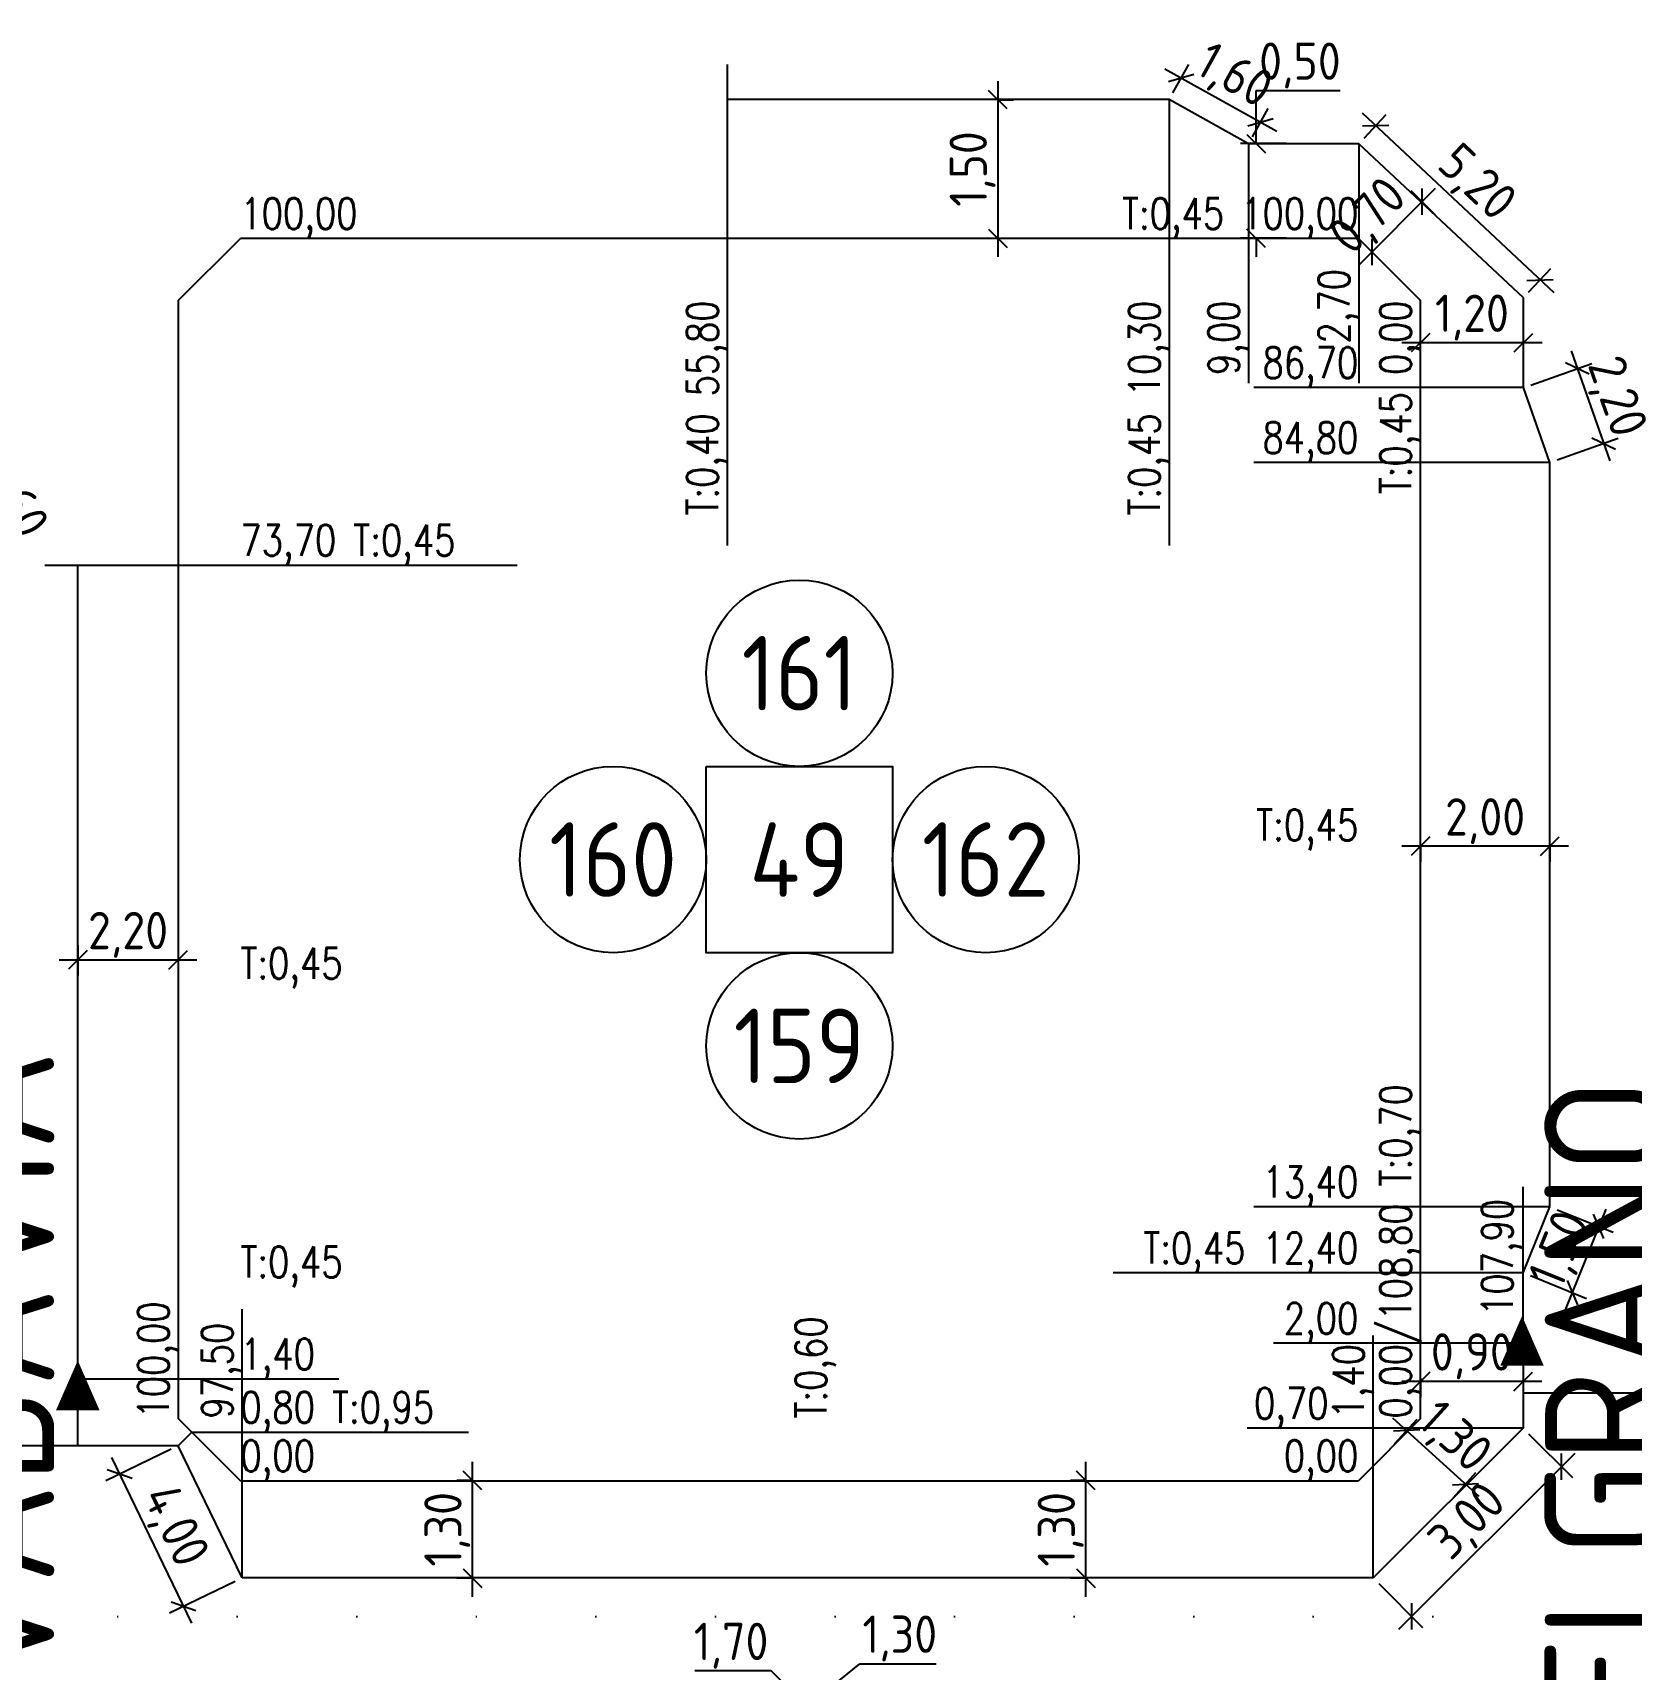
# Model space of a CAD drawing. Extents: x -48 to 13651, y -112 to 3468.
# Drawn here: x 1890.5 to 2019.2, y 1484 to 1615.7 of the extents above; entities that cross this region are included whole.
import ezdxf
from ezdxf.enums import TextEntityAlignment as Align

# ---------------------------------------------------------------- set-up
doc = ezdxf.new("R2010")
doc.units = 0
doc.header["$LTSCALE"] = 6
doc.header["$MEASUREMENT"] = 0
doc.linetypes.add('DOT2', pattern=[3.175, 0, -3.175])
doc.linetypes.add('HIDDEN', pattern=[0.375, 0.25, -0.125])
doc.layers.get('0').update_dxf_attribs({"linetype": 'CONTINUOUS'})
doc.layers.get('DEFPOINTS').update_dxf_attribs({"linetype": 'CONTINUOUS'})
for name, color, linetype in [('50', 41, 'CONTINUOUS'), ('63', 171, 'CONTINUOUS'), ('CAS', 7, 'CONTINUOUS'), ('CAÑERIA SIN CROQUIS', 210, 'HIDDEN'), ('COTA', 2, 'CONTINUOUS'), ('MANZANAS', 7, 'CONTINUOUS'), ('NUMERO-CROQUIS', 13, 'CONTINUOUS'), ('NUMERO-MANZANA', 4, 'CONTINUOUS'), ('PROGRESIVA', 60, 'CONTINUOUS'), ('RADIO', 4, 'DOT2'), ('REDUCCIONES', 13, 'CONTINUOUS')]:
    doc.layers.add(name, color=color, linetype=linetype)
doc.layers.add('ATENCION', color=7, linetype='CONTINUOUS', plot=False)
doc.styles.add('ABADIMTCONDE', font='isocp.shx')
doc.styles.add('GEOSLAB703LTBT', font='isocp.shx', dxfattribs={"width": 0.9, "height": 8})
doc.styles.add('ROMANS', font='romans.shx', dxfattribs={"width": 0.8, "height": 2.5})
doc.dimstyles.new('COTA02', dxfattribs={"dimtxt": 3, "dimasz": 1.5, "dimexe": 1.25, "dimexo": 0.625, "dimgap": 0.3, "dimtad": 1, "dimtoh": 1, "dimdsep": 46, "dimlunit": 6, "dimtxsty": 'ABADIMTCONDE', "dimblk1": 'OBLIQUE', "dimblk2": 'OBLIQUE', "dimsah": 1, "dimcen": 2.5, "dimdle": 1.5, "dimclrd": 60, "dimclre": 60, "dimclrt": 256, "dimadec": 0, "dimazin": 0, "dimtfac": 1, "dimtix": 1, "dimtofl": 0, "dimtmove": 0, "dimatfit": 0, "dimldrblk": 'OBLIQUE', "dimfxl": 1, "dimtolj": 1, "dimtzin": 0, "dimarcsym": 0})

# ---------------------------------------------------------------- blocks, each defined once
blk = doc.blocks.new('CUPLARED')
at = {"layer": 'REDUCCIONES'}
blk.add_lwpolyline([(4, 0, 0, 3.5, 0), (0, 0, 3.5, 3.5, 0)], format="xyseb", dxfattribs=at)
blk = doc.blocks.new('_OBLIQUE')
at = {"color": 0, "linetype": 'ByBlock'}
blk.add_line((-0.5, -0.5), (0.5, 0.5), dxfattribs=at)
blk = doc.blocks.new('*D670')
at = {"layer": 'COTA', "color": 60, "lineweight": -2, "transparency": 16777216}
for p, q in [((2010.94, 1502.93), (2014.47, 1499.39)), ((2014.65, 1501.33), (2000.46, 1487.16)), ((1998.87, 1490.87), (2002.4, 1487.34))]:
    blk.add_line(p, q, dxfattribs=at)
at = {"layer": 'DEFPOINTS', "color": 0, "transparency": 16777216}
for p in [(2010.5, 1503.37), (1998.43, 1491.31), (2001.52, 1488.22)]:
    blk.add_point(p, dxfattribs=at)
at = {"layer": 'COTA', "color": 60, "lineweight": -2, "transparency": 16777216, "xscale": 1.5, "yscale": 1.5, "zscale": 1.5}
for p, rotation in [((2013.59, 1500.27), 44.95701625566925), ((2001.52, 1488.22), 224.9570162556693)]:
    blk.add_blockref('_OBLIQUE', p, dxfattribs=dict(at, rotation=rotation))
at = {"layer": 'COTA', "transparency": 16777216, "insert": (2006.17, 1495.73), "char_height": 3, "attachment_point": 5, "rotation": 44.957, "style": 'ABADIMTCONDE'}
blk.add_mtext('\\A1;3,00', dxfattribs=at)
blk = doc.blocks.new('*D671')
at = {"layer": 'COTA', "color": 60, "lineweight": -2, "transparency": 16777216}
for p, q in [((2006.97, 1497.86), (2000.02, 1504.19)), ((2000.15, 1502.11), (2001.97, 1504.1)), ((2004.89, 1497.8), (2006.7, 1499.8))]:
    blk.add_line(p, q, dxfattribs=at)
at = {"layer": 'DEFPOINTS', "color": 0, "transparency": 16777216}
for p in [(2001.13, 1503.18), (1999.73, 1501.65), (2004.47, 1497.34)]:
    blk.add_point(p, dxfattribs=at)
at = {"layer": 'COTA', "color": 60, "lineweight": -2, "transparency": 16777216, "xscale": 1.5, "yscale": 1.5, "zscale": 1.5}
for p, rotation in [((2001.13, 1503.18), 137.7206245499852), ((2005.86, 1498.87), 317.7206245499852)]:
    blk.add_blockref('_OBLIQUE', p, dxfattribs=dict(at, rotation=rotation))
at = {"layer": 'COTA', "transparency": 16777216, "insert": (2004.85, 1502.52), "char_height": 3, "attachment_point": 5, "rotation": 317.7206, "style": 'ABADIMTCONDE'}
blk.add_mtext('\\A1;1,30', dxfattribs=at)
blk = doc.blocks.new('*D672')
at = {"layer": 'COTA', "color": 60, "lineweight": -2, "transparency": 16777216}
for p, q in [((1901.67, 1501.68), (1896.39, 1499.13)), ((1896.86, 1501.02), (1903.3, 1487.69)), ((1906.81, 1491.04), (1901.52, 1488.49))]:
    blk.add_line(p, q, dxfattribs=at)
at = {"layer": 'DEFPOINTS', "color": 0, "transparency": 16777216}
for p in [(1902.23, 1501.95), (1907.37, 1491.31), (1902.65, 1489.04)]:
    blk.add_point(p, dxfattribs=at)
at = {"layer": 'COTA', "color": 60, "lineweight": -2, "transparency": 16777216, "xscale": 1.5, "yscale": 1.5, "zscale": 1.5}
for p, rotation in [((1897.52, 1499.67), 115.7724020255844), ((1902.65, 1489.04), 295.7724020255844)]:
    blk.add_blockref('_OBLIQUE', p, dxfattribs=dict(at, rotation=rotation))
at = {"layer": 'COTA', "transparency": 16777216, "insert": (1901.81, 1495.43), "char_height": 3, "attachment_point": 5, "rotation": 295.7724, "style": 'ABADIMTCONDE'}
blk.add_mtext('\\A1;4,00', dxfattribs=at)
blk = doc.blocks.new('*D673')
at = {"layer": 'COTA', "color": 60, "lineweight": -2, "transparency": 16777216}
for p, q in [((1925.91, 1489.81), (1925.91, 1500.65)), ((1925.81, 1499.15), (1924.66, 1499.15)), ((1925.81, 1491.31), (1924.66, 1491.31))]:
    blk.add_line(p, q, dxfattribs=at)
at = {"layer": 'DEFPOINTS', "color": 0, "transparency": 16777216}
for p in [(1925.91, 1499.15), (1926.44, 1499.15), (1926.44, 1491.31)]:
    blk.add_point(p, dxfattribs=at)
at = {"layer": 'COTA', "color": 60, "lineweight": -2, "transparency": 16777216, "xscale": 1.5, "yscale": 1.5, "zscale": 1.5}
for p, rotation in [((1925.91, 1499.15), 90), ((1925.91, 1491.31), 270)]:
    blk.add_blockref('_OBLIQUE', p, dxfattribs=dict(at, rotation=rotation))
at = {"layer": 'COTA', "transparency": 16777216, "insert": (1923.89, 1495.23), "char_height": 3, "attachment_point": 5, "rotation": 90, "style": 'ABADIMTCONDE'}
blk.add_mtext('\\A1;1,30', dxfattribs=at)
blk = doc.blocks.new('*D674')
at = {"layer": 'COTA', "color": 60, "lineweight": -2, "transparency": 16777216}
for p, q in [((1975.3, 1489.81), (1975.3, 1500.65)), ((1975.3, 1499.15), (1974.05, 1499.15)), ((1975.3, 1491.31), (1974.05, 1491.31))]:
    blk.add_line(p, q, dxfattribs=at)
at = {"layer": 'DEFPOINTS', "color": 0, "transparency": 16777216}
for p in [(1975.3, 1499.15), (1975.92, 1499.15), (1975.92, 1491.31)]:
    blk.add_point(p, dxfattribs=at)
at = {"layer": 'COTA', "color": 60, "lineweight": -2, "transparency": 16777216, "xscale": 1.5, "yscale": 1.5, "zscale": 1.5}
for p, rotation in [((1975.3, 1499.15), 90), ((1975.3, 1491.31), 270)]:
    blk.add_blockref('_OBLIQUE', p, dxfattribs=dict(at, rotation=rotation))
at = {"layer": 'COTA', "transparency": 16777216, "insert": (1973.27, 1495.23), "char_height": 3, "attachment_point": 5, "rotation": 90, "style": 'ABADIMTCONDE'}
blk.add_mtext('\\A1;1,30', dxfattribs=at)
blk = doc.blocks.new('*D675')
at = {"layer": 'COTA', "color": 60, "lineweight": -2, "transparency": 16777216}
for p, q in [((1894.14, 1542.26), (1894.14, 1539.81)), ((1902.23, 1542.26), (1902.23, 1539.81)), ((1892.64, 1541.06), (1903.73, 1541.06))]:
    blk.add_line(p, q, dxfattribs=at)
at = {"layer": 'DEFPOINTS', "color": 0, "transparency": 16777216}
for p in [(1894.14, 1542.88), (1902.23, 1542.88), (1902.23, 1541.06)]:
    blk.add_point(p, dxfattribs=at)
at = {"layer": 'COTA', "color": 60, "lineweight": -2, "transparency": 16777216, "xscale": 1.5, "yscale": 1.5, "zscale": 1.5, "rotation": 180}
blk.add_blockref('_OBLIQUE', (1894.14, 1541.06), dxfattribs=at)
at = {"layer": 'COTA', "color": 60, "lineweight": -2, "transparency": 16777216, "xscale": 1.5, "yscale": 1.5, "zscale": 1.5}
blk.add_blockref('_OBLIQUE', (1902.23, 1541.06), dxfattribs=at)
at = {"layer": 'COTA', "transparency": 16777216, "insert": (1898.19, 1543.08), "char_height": 3, "attachment_point": 5, "style": 'ABADIMTCONDE'}
blk.add_mtext('\\A1;2,20', dxfattribs=at)
blk = doc.blocks.new('*D676')
at = {"layer": 'COTA', "color": 60, "lineweight": -2, "transparency": 16777216}
for p, q in [((1968.21, 1611.81), (1968.21, 1597.65)), ((1968.21, 1610.31), (1969.46, 1610.31)), ((1968.21, 1599.15), (1969.46, 1599.15))]:
    blk.add_line(p, q, dxfattribs=at)
at = {"layer": 'DEFPOINTS', "color": 0, "transparency": 16777216}
for p in [(1967.58, 1610.31), (1967.58, 1599.15), (1968.21, 1599.15)]:
    blk.add_point(p, dxfattribs=at)
at = {"layer": 'COTA', "color": 60, "lineweight": -2, "transparency": 16777216, "xscale": 1.5, "yscale": 1.5, "zscale": 1.5}
for p, rotation in [((1968.21, 1610.31), 90), ((1968.21, 1599.15), 270)]:
    blk.add_blockref('_OBLIQUE', p, dxfattribs=dict(at, rotation=rotation))
at = {"layer": 'COTA', "transparency": 16777216, "insert": (1966.18, 1604.73), "char_height": 3, "attachment_point": 5, "rotation": 90, "style": 'ABADIMTCONDE'}
blk.add_mtext('\\A1;1,50', dxfattribs=at)
blk = doc.blocks.new('*D677')
at = {"layer": 'COTA', "color": 60, "lineweight": -2, "transparency": 16777216}
for p, q in [((1981.66, 1612.78), (1990.67, 1607.78)), ((1982.31, 1610.86), (1983.58, 1613.14)), ((1988.7, 1607.32), (1989.97, 1609.6))]:
    blk.add_line(p, q, dxfattribs=at)
at = {"layer": 'DEFPOINTS', "color": 0, "transparency": 16777216}
for p in [(1982.01, 1610.31), (1989.36, 1608.51), (1988.4, 1606.77)]:
    blk.add_point(p, dxfattribs=at)
at = {"layer": 'COTA', "color": 60, "lineweight": -2, "transparency": 16777216, "xscale": 1.5, "yscale": 1.5, "zscale": 1.5}
for p, rotation in [((1982.97, 1612.05), 150.9819219781724), ((1989.36, 1608.51), 330.9819219781724)]:
    blk.add_blockref('_OBLIQUE', p, dxfattribs=dict(at, rotation=rotation))
at = {"layer": 'COTA', "transparency": 16777216, "insert": (1987.15, 1612.05), "char_height": 3, "attachment_point": 5, "rotation": 330.9819, "style": 'ABADIMTCONDE'}
blk.add_mtext('\\A1;1,60', dxfattribs=at)
blk = doc.blocks.new('*D678')
at = {"layer": 'COTA', "color": 60, "lineweight": -2, "transparency": 16777216}
for p, q in [((1997.53, 1609.24), (2012.96, 1594.78)), ((1997.7, 1607.22), (1999.48, 1609.12)), ((2010.94, 1594.82), (2012.72, 1596.72))]:
    blk.add_line(p, q, dxfattribs=at)
at = {"layer": 'DEFPOINTS', "color": 0, "transparency": 16777216}
for p in [(1997.28, 1606.77), (2011.87, 1595.8), (2010.52, 1594.36)]:
    blk.add_point(p, dxfattribs=at)
at = {"layer": 'COTA', "color": 60, "lineweight": -2, "transparency": 16777216, "xscale": 1.5, "yscale": 1.5, "zscale": 1.5}
for p, rotation in [((1998.63, 1608.21), 136.8626389046576), ((2011.87, 1595.8), 316.8626389046576)]:
    blk.add_blockref('_OBLIQUE', p, dxfattribs=dict(at, rotation=rotation))
at = {"layer": 'COTA', "transparency": 16777216, "insert": (2006.63, 1603.48), "char_height": 3, "attachment_point": 5, "rotation": 316.8626, "style": 'ABADIMTCONDE'}
blk.add_mtext('\\A1;5,20', dxfattribs=at)
blk = doc.blocks.new('*D679')
at = {"layer": 'COTA', "color": 60, "lineweight": -2, "transparency": 16777216}
for p, q in [((2003.42, 1603.16), (1997.26, 1597)), ((2003.45, 1601.01), (2001.48, 1602.98)), ((1999.41, 1596.97), (1997.44, 1598.94))]:
    blk.add_line(p, q, dxfattribs=at)
at = {"layer": 'DEFPOINTS', "color": 0, "transparency": 16777216}
for p in [(2003.9, 1600.56), (1998.32, 1598.06), (1999.86, 1596.52)]:
    blk.add_point(p, dxfattribs=at)
at = {"layer": 'COTA', "color": 60, "lineweight": -2, "transparency": 16777216, "xscale": 1.5, "yscale": 1.5, "zscale": 1.5}
for p, rotation in [((2002.36, 1602.1), 44.9999999999984), ((1998.32, 1598.06), 224.9999999999984)]:
    blk.add_blockref('_OBLIQUE', p, dxfattribs=dict(at, rotation=rotation))
at = {"layer": 'COTA', "transparency": 16777216, "insert": (1998.18, 1600.78), "char_height": 3, "attachment_point": 5, "rotation": 45, "style": 'ABADIMTCONDE'}
blk.add_mtext('\\A1;0,70', dxfattribs=at)
blk = doc.blocks.new('*D680')
at = {"layer": 'COTA', "color": 60, "lineweight": -2, "transparency": 16777216}
for p, q in [((1989.01, 1606.77), (1989.01, 1611.04)), ((1989.01, 1611.04), (1995.76, 1611.04)), ((1991.44, 1606.77), (1987.76, 1606.77)), ((1991.44, 1599.15), (1987.76, 1599.15)), ((1989.01, 1599.15), (1989.01, 1597.65))]:
    blk.add_line(p, q, dxfattribs=at)
at = {"layer": 'DEFPOINTS', "color": 0, "transparency": 16777216}
for p in [(1989.01, 1606.77), (1992.07, 1606.77), (1992.07, 1599.15)]:
    blk.add_point(p, dxfattribs=at)
at = {"layer": 'COTA', "color": 60, "lineweight": -2, "transparency": 16777216, "xscale": 1.5, "yscale": 1.5, "zscale": 1.5}
for p, rotation in [((1989.01, 1606.77), 270), ((1989.01, 1599.15), 90)]:
    blk.add_blockref('_OBLIQUE', p, dxfattribs=dict(at, rotation=rotation))
at = {"layer": 'COTA', "transparency": 16777216, "insert": (1992.53, 1613.06), "char_height": 3, "attachment_point": 5, "style": 'ABADIMTCONDE'}
blk.add_mtext('\\A1;0,50', dxfattribs=at)
blk = doc.blocks.new('*D681')
at = {"layer": 'COTA', "color": 60, "lineweight": -2, "transparency": 16777216}
for p, q in [((2002.23, 1591.37), (2002.23, 1592)), ((2010.52, 1591.37), (2010.52, 1592)), ((2012.02, 1590.75), (2000.73, 1590.75))]:
    blk.add_line(p, q, dxfattribs=at)
at = {"layer": 'DEFPOINTS', "color": 0, "transparency": 16777216}
for p in [(2002.23, 1590.75), (2002.23, 1590.75), (2010.52, 1590.75)]:
    blk.add_point(p, dxfattribs=at)
at = {"layer": 'COTA', "color": 60, "lineweight": -2, "transparency": 16777216, "xscale": 1.5, "yscale": 1.5, "zscale": 1.5, "rotation": 180}
blk.add_blockref('_OBLIQUE', (2002.23, 1590.75), dxfattribs=at)
at = {"layer": 'COTA', "color": 60, "lineweight": -2, "transparency": 16777216, "xscale": 1.5, "yscale": 1.5, "zscale": 1.5}
blk.add_blockref('_OBLIQUE', (2010.52, 1590.75), dxfattribs=at)
at = {"layer": 'COTA', "transparency": 16777216, "insert": (2006.38, 1592.77), "char_height": 3, "attachment_point": 5, "style": 'ABADIMTCONDE'}
blk.add_mtext('\\A1;1,20', dxfattribs=at)
blk = doc.blocks.new('*D682')
at = {"layer": 'COTA', "color": 60, "lineweight": -2, "transparency": 16777216}
for p, q in [((2014.15, 1550.21), (2000.73, 1550.21)), ((2002.23, 1550.27), (2002.23, 1548.96)), ((2012.65, 1550.27), (2012.65, 1548.96))]:
    blk.add_line(p, q, dxfattribs=at)
at = {"layer": 'DEFPOINTS', "color": 0, "transparency": 16777216}
for p in [(2002.23, 1550.9), (2012.65, 1550.9), (2002.23, 1550.21)]:
    blk.add_point(p, dxfattribs=at)
at = {"layer": 'COTA', "color": 60, "lineweight": -2, "transparency": 16777216, "xscale": 1.5, "yscale": 1.5, "zscale": 1.5, "rotation": 180}
blk.add_blockref('_OBLIQUE', (2002.23, 1550.21), dxfattribs=at)
at = {"layer": 'COTA', "color": 60, "lineweight": -2, "transparency": 16777216, "xscale": 1.5, "yscale": 1.5, "zscale": 1.5}
blk.add_blockref('_OBLIQUE', (2012.65, 1550.21), dxfattribs=at)
at = {"layer": 'COTA', "transparency": 16777216, "insert": (2007.44, 1552.23), "char_height": 3, "attachment_point": 5, "style": 'ABADIMTCONDE'}
blk.add_mtext('\\A1;2,00', dxfattribs=at)
blk = doc.blocks.new('*D683')
at = {"layer": 'COTA', "color": 60, "lineweight": -2, "transparency": 16777216}
for p, q in [((2014.36, 1590.08), (2017.49, 1581.23)), ((2011.11, 1587.34), (2016.03, 1589.08)), ((2013.24, 1581.31), (2018.16, 1583.06))]:
    blk.add_line(p, q, dxfattribs=at)
at = {"layer": 'DEFPOINTS', "color": 0, "transparency": 16777216}
for p in [(2010.52, 1587.13), (2016.99, 1582.64), (2012.65, 1581.11)]:
    blk.add_point(p, dxfattribs=at)
at = {"layer": 'COTA', "color": 60, "lineweight": -2, "transparency": 16777216, "xscale": 1.5, "yscale": 1.5, "zscale": 1.5}
for p, rotation in [((2014.86, 1588.67), 109.4669154598227), ((2016.99, 1582.64), 289.4669154598228)]:
    blk.add_blockref('_OBLIQUE', p, dxfattribs=dict(at, rotation=rotation))
at = {"layer": 'COTA', "transparency": 16777216, "insert": (2017.83, 1586.33), "char_height": 3, "attachment_point": 5, "rotation": 289.4669, "style": 'ABADIMTCONDE'}
blk.add_mtext('\\A1;2,20', dxfattribs=at)
blk = doc.blocks.new('*D684')
at = {"layer": 'COTA', "color": 60, "lineweight": -2, "transparency": 16777216}
for p, q in [((2013.23, 1520.96), (2017.75, 1519.14)), ((2017.15, 1521), (2013.89, 1512.9)), ((2011.08, 1515.65), (2015.61, 1513.82))]:
    blk.add_line(p, q, dxfattribs=at)
at = {"layer": 'DEFPOINTS', "color": 0, "transparency": 16777216}
for p in [(2012.65, 1521.2), (2010.5, 1515.88), (2014.45, 1514.29)]:
    blk.add_point(p, dxfattribs=at)
at = {"layer": 'COTA', "color": 60, "lineweight": -2, "transparency": 16777216, "xscale": 1.5, "yscale": 1.5, "zscale": 1.5}
for p, rotation in [((2016.59, 1519.61), 68.03582896375099), ((2014.45, 1514.29), 248.035828963751)]:
    blk.add_blockref('_OBLIQUE', p, dxfattribs=dict(at, rotation=rotation))
at = {"layer": 'COTA', "transparency": 16777216, "insert": (2013.64, 1517.7), "char_height": 3, "attachment_point": 5, "rotation": 68.0358, "style": 'ABADIMTCONDE'}
blk.add_mtext('\\A1;1,50', dxfattribs=at)
blk = doc.blocks.new('*D685')
at = {"layer": 'COTA', "color": 60, "lineweight": -2, "transparency": 16777216}
for p, q in [((2012, 1507.13), (2000.73, 1507.13)), ((2002.23, 1507.39), (2002.23, 1505.88)), ((2010.5, 1507.39), (2010.5, 1505.88))]:
    blk.add_line(p, q, dxfattribs=at)
at = {"layer": 'DEFPOINTS', "color": 0, "transparency": 16777216}
for p in [(2002.23, 1508.01), (2002.23, 1507.13), (2010.5, 1508.01)]:
    blk.add_point(p, dxfattribs=at)
at = {"layer": 'COTA', "color": 60, "lineweight": -2, "transparency": 16777216, "xscale": 1.5, "yscale": 1.5, "zscale": 1.5, "rotation": 180}
blk.add_blockref('_OBLIQUE', (2002.23, 1507.13), dxfattribs=at)
at = {"layer": 'COTA', "color": 60, "lineweight": -2, "transparency": 16777216, "xscale": 1.5, "yscale": 1.5, "zscale": 1.5}
blk.add_blockref('_OBLIQUE', (2010.5, 1507.13), dxfattribs=at)
at = {"layer": 'COTA', "transparency": 16777216, "insert": (2006.37, 1509.16), "char_height": 3, "attachment_point": 5, "style": 'ABADIMTCONDE'}
blk.add_mtext('\\A1;0,90', dxfattribs=at)
blk = doc.blocks.new('*D705')
at = {"layer": 'COTA', "color": 60, "lineweight": -2, "transparency": 16777216}
for p, q in [((1882.62, 1577.5), (1887, 1579.87)), ((1885.19, 1580.59), (1889.1, 1573.34)), ((1885.11, 1572.9), (1889.49, 1575.26))]:
    blk.add_line(p, q, dxfattribs=at)
at = {"layer": 'DEFPOINTS', "color": 0, "transparency": 16777216}
for p in [(1882.07, 1577.21), (1888.39, 1574.66), (1884.56, 1572.6)]:
    blk.add_point(p, dxfattribs=at)
at = {"layer": 'COTA', "color": 60, "lineweight": -2, "transparency": 16777216, "xscale": 1.5, "yscale": 1.5, "zscale": 1.5}
for p, rotation in [((1885.9, 1579.27), 118.3367460357657), ((1888.39, 1574.66), 298.3367460357657)]:
    blk.add_blockref('_OBLIQUE', p, dxfattribs=dict(at, rotation=rotation))
at = {"layer": 'COTA', "transparency": 16777216, "insert": (1888.93, 1577.93), "char_height": 3, "attachment_point": 5, "rotation": 298.3367, "style": 'ABADIMTCONDE'}
blk.add_mtext('\\A1;1,60', dxfattribs=at)
blk = doc.blocks.new('*D807')
at = {"layer": 'COTA', "color": 60, "lineweight": -2, "transparency": 16777216}
for p, q in [((1949.97, 1483.84), (1943.82, 1483.84)), ((1952.8, 1481.01), (1949.97, 1483.84)), ((1949.15, 1477.35), (1953.68, 1481.9)), ((1951.23, 1475.27), (1955.77, 1479.82)), ((1954.88, 1478.93), (1955.95, 1477.87))]:
    blk.add_line(p, q, dxfattribs=at)
at = {"layer": 'DEFPOINTS', "color": 0, "transparency": 16777216}
for p in [(1954.88, 1478.93), (1948.7, 1476.91), (1950.79, 1474.83)]:
    blk.add_point(p, dxfattribs=at)
at = {"layer": 'COTA', "color": 60, "lineweight": -2, "transparency": 16777216, "xscale": 1.5, "yscale": 1.5, "zscale": 1.5}
for p, rotation in [((1952.8, 1481.01), 315.042916547501), ((1954.88, 1478.93), 135.042916547501)]:
    blk.add_blockref('_OBLIQUE', p, dxfattribs=dict(at, rotation=rotation))
at = {"layer": 'COTA', "transparency": 16777216, "insert": (1946.74, 1485.86), "char_height": 3, "attachment_point": 5, "style": 'ABADIMTCONDE'}
blk.add_mtext('\\A1;1,70', dxfattribs=at)
blk = doc.blocks.new('*D808')
at = {"layer": 'COTA', "color": 60, "lineweight": -2, "transparency": 16777216}
for p, q in [((1953.99, 1481.89), (1957.09, 1484.41)), ((1957.09, 1484.41), (1963.25, 1484.41)), ((1957.69, 1477.36), (1953.2, 1482.85)), ((1955.19, 1475.31), (1950.7, 1480.81)), ((1951.49, 1479.84), (1950.33, 1478.89))]:
    blk.add_line(p, q, dxfattribs=at)
at = {"layer": 'DEFPOINTS', "color": 0, "transparency": 16777216}
for p in [(1951.49, 1479.84), (1958.09, 1476.87), (1955.58, 1474.83)]:
    blk.add_point(p, dxfattribs=at)
at = {"layer": 'COTA', "color": 60, "lineweight": -2, "transparency": 16777216, "xscale": 1.5, "yscale": 1.5, "zscale": 1.5}
for p, rotation in [((1953.99, 1481.89), 219.2274991382616), ((1951.49, 1479.84), 39.22749913826157)]:
    blk.add_blockref('_OBLIQUE', p, dxfattribs=dict(at, rotation=rotation))
at = {"layer": 'COTA', "transparency": 16777216, "insert": (1960.32, 1486.44), "char_height": 3, "attachment_point": 5, "style": 'ABADIMTCONDE'}
blk.add_mtext('\\A1;1,30', dxfattribs=at)

msp = doc.modelspace()

# ---------------------------------------------------------------- linework, layer by layer
at = {"layer": '50', "ltscale": 0.1}
for p, q in [((1982.009, 1610.313), (1946.434, 1610.313)), ((1988.4, 1606.768), (1982.009, 1610.313)), ((1997.275, 1606.768), (1988.4, 1606.768)), ((2010.517, 1594.361), (1997.275, 1606.768)), ((2010.517, 1587.133), (2010.517, 1594.361)), ((2012.647, 1581.106), (2010.517, 1587.133)), ((2012.647, 1521.196), (2012.647, 1581.106)), ((1894.141, 1507.336), (1894.141, 1572.845)), ((2010.503, 1515.879), (2012.647, 1521.196)), ((2010.503, 1510.207), (2010.503, 1515.879))]:
    msp.add_line(p, q, dxfattribs=at)
at = {"layer": '63', "ltscale": 0.1}
for p, q in [((2010.503, 1510.207), (2010.503, 1503.368)), ((1894.141, 1502.019), (1894.141, 1507.336)), ((2025.459, 1506.204), (2010.503, 1506.204)), ((2010.503, 1503.368), (1998.432, 1491.315)), ((1902.234, 1501.95), (1876.021, 1501.95)), ((1907.369, 1491.315), (1902.234, 1501.95)), ((1998.432, 1491.315), (1907.369, 1491.315))]:
    msp.add_line(p, q, dxfattribs=at)
at = {"layer": 'CAS', "ltscale": 0.1}
for p, q in [((1946.434, 1613.149), (1946.434, 1607.477)), ((1891.479, 1572.845), (1896.804, 1572.845))]:
    msp.add_line(p, q, dxfattribs=at)
at = {"layer": 'MANZANAS'}
for p, q in [((1902.234, 1594.145), (1907.234, 1599.145)), ((1997.234, 1599.145), (1907.234, 1599.145)), ((1997.234, 1599.145), (2002.234, 1594.145)), ((1902.234, 1594.145), (1902.234, 1504.145)), ((2002.234, 1504.145), (2002.234, 1594.145)), ((1907.234, 1499.145), (1902.234, 1504.145)), ((2002.234, 1504.145), (1997.234, 1499.145)), ((1907.234, 1499.145), (1997.234, 1499.145))]:
    msp.add_line(p, q, dxfattribs=at)
at = {"layer": 'NUMERO-CROQUIS'}
for centre in [(1952.234, 1564.145), (1937.234, 1549.145), (1967.234, 1549.145), (1952.234, 1534.145)]:
    msp.add_circle(centre, 7.5, dxfattribs=at)
at = {"layer": 'NUMERO-MANZANA'}
msp.add_lwpolyline([(1944.734, 1556.645), (1959.734, 1556.645), (1959.734, 1541.645), (1944.734, 1541.645)], close=True, dxfattribs=at)
at = {"layer": 'PROGRESIVA'}
for p, q in [((1946.434, 1610.313), (1946.434, 1574.415)), ((1982.009, 1610.313), (1982.009, 1574.415)), ((1988.4, 1606.768), (1988.4, 1587.502)), ((1997.275, 1606.768), (1997.275, 1587.502)), ((2010.517, 1587.133), (1988.818, 1587.133)), ((2012.647, 1581.106), (1988.818, 1581.106)), ((1894.141, 1572.845), (1929.503, 1572.845)), ((2010.503, 1515.879), (2010.503, 1522.808)), ((2012.647, 1521.196), (1988.818, 1521.196)), ((2010.503, 1515.879), (1977.493, 1515.879)), ((1907.369, 1491.315), (1907.369, 1512.944)), ((2010.503, 1510.207), (1990.411, 1510.207)), ((1998.432, 1491.315), (1998.432, 1510.822)), ((1894.141, 1507.336), (1915.17, 1507.336)), ((2010.503, 1503.368), (1988.287, 1503.368)), ((1902.234, 1501.95), (1903.331, 1503.048)), ((1903.331, 1503.048), (1925.61, 1503.048))]:
    msp.add_line(p, q, dxfattribs=at)
at = {"layer": 'RADIO', "color": 4, "ltscale": 0.5}
msp.add_line((2157.281, 1488.183), (1112.771, 1488.183), dxfattribs=at)

# ---------------------------------------------------------------- block references
at = {"layer": 'CAÑERIA SIN CROQUIS', "ltscale": 0.1, "rotation": 90}
for p in [(2010.412, 1508.4), (1894.141, 1504.82)]:
    msp.add_blockref('CUPLARED', p, dxfattribs=at)

# ---------------------------------------------------------------- texts
at = {"layer": 'ATENCION', "style": 'GEOSLAB703LTBT'}
for s, p in [('RIVADAVIA', (1887.234, 1472.415)), ('BELGRANO', (2017.234, 1472.415))]:
    msp.add_text(s, height=10, rotation=90, dxfattribs=at).set_placement(p, align=Align.MIDDLE_LEFT)
at = {"layer": 'NUMERO-CROQUIS', "style": 'GEOSLAB703LTBT'}
for s, p in [('161', (1952.234, 1564.145)), ('160', (1937.234, 1549.145)), ('162', (1967.234, 1549.145)), ('159', (1952.234, 1534.145))]:
    msp.add_text(s, height=6, dxfattribs=at).set_placement(p, align=Align.MIDDLE)
at = {"layer": 'NUMERO-MANZANA', "style": 'GEOSLAB703LTBT'}
msp.add_text('49', height=6, dxfattribs=at).set_placement((1952.234, 1549.145), align=Align.MIDDLE)
at = {"layer": 'PROGRESIVA', "style": 'ROMANS', "width": 0.8}
for s, p in [('100,00', (1907.234, 1599.145)), ('73,70 T:0,45', (1907.234, 1572.845)), ('T:0,45', (1907.234, 1538.799)), ('T:0,45', (1907.234, 1514.748)), ('1,40', (1907.234, 1507.336)), ('0,80 T:0,95', (1907.234, 1503.048)), ('0,00', (1907.234, 1499.145))]:
    msp.add_text(s, height=2.5, dxfattribs=at).set_placement(p, align=Align.BOTTOM_LEFT)
for s, p in [('T:0,45 100,00', (1997.234, 1599.145)), ('86,70', (1997.234, 1587.133)), ('84,80', (1997.234, 1581.106)), ('T:0,45', (1997.234, 1549.922)), ('13,40', (1997.234, 1521.196)), ('T:0,45 12,40', (1997.234, 1515.879)), ('2,00', (1997.234, 1510.207)), ('0,70', (1994.835, 1503.368)), ('0,00', (1997.234, 1499.145))]:
    msp.add_text(s, height=2.5, dxfattribs=at).set_placement(p, align=Align.BOTTOM_RIGHT)
for s, p in [('2,70', (1997.275, 1596.68)), ('T:0,40 55,80', (1946.434, 1594.145)), ('T:0,45 10,30', (1982.009, 1594.145)), ('9,00', (1988.4, 1594.145)), ('T:0,45 0,00', (2002.234, 1594.145))]:
    msp.add_text(s, height=2.5, rotation=90, dxfattribs=at).set_placement(p, align=Align.BOTTOM_RIGHT)
for s, p in [('0,00/108,80 T:0,70', (2002.234, 1504.145)), ('107,90', (2010.412, 1512.4)), ('100,00', (1902.234, 1504.145)), ('97,50', (1907.369, 1504.145)), ('T:0,60', (1955.162, 1504.145)), ('1,40', (1998.432, 1504.145))]:
    msp.add_text(s, height=2.5, rotation=90, dxfattribs=at).set_placement(p, align=Align.BOTTOM_LEFT)

# ---------------------------------------------------------------- dimensions: what is measured, and where the dimension line sits
at = {"layer": 'COTA'}
for p1, p2, distance, text, picture, middle in [((1982.009, 1610.313), (1988.4, 1606.768), 1.986, '1,60', '*D677', (1987.15, 1612.049)), ((1997.275, 1606.768), (2010.517, 1594.361), 1.976, '5,20', '*D678', (2006.632, 1603.485))]:
    dim = msp.add_aligned_dim(p1=p1, p2=p2, distance=distance, text=text, dimstyle='COTA02', dxfattribs=at)
    dim.commit()
    dim.dimension.update_dxf_attribs({"geometry": picture, "text_midpoint": middle})
for base, p1, p2, angle, text, picture, middle, dimtype in [((1989.007, 1606.768), (1992.065, 1599.145), (1992.065, 1606.768), 90, '0,50', '*D680', (1992.534, 1611.04), 160), ((1998.321, 1598.058), (2003.896, 1600.565), (1999.855, 1596.524), 225, '0,70', '*D679', (1999.612, 1599.35), 161), ((2016.985, 1582.64), (2010.517, 1587.133), (2012.647, 1581.106), 289.46692, '2,20', '*D683', (2015.92, 1585.653), 161), ((1888.387, 1574.665), (1882.07, 1577.207), (1884.555, 1572.598), 298.33675, '1,60', '*D705', (1887.145, 1576.969), 161), ((2014.447, 1514.288), (2012.647, 1521.196), (2010.503, 1515.879), 248.03583, '1,50', '*D684', (2015.519, 1516.947), 161), ((2001.125, 1503.176), (2004.467, 1497.341), (1999.734, 1501.645), 137.72062, '1,30', '*D671', (2003.492, 1501.024), 161), ((2001.52, 1488.222), (2010.503, 1503.368), (1998.432, 1491.315), 224.95702, '3,00', '*D670', (2007.601, 1494.294), 161), ((1902.65, 1489.037), (1902.234, 1501.95), (1907.369, 1491.315), 295.7724, '4,00', '*D672', (1899.987, 1494.552), 161), ((1954.885, 1478.931), (1948.703, 1476.911), (1950.789, 1474.829), 315.04292, '1,70', '*D807', (1946.743, 1483.84), 161), ((1951.492, 1479.842), (1958.087, 1476.872), (1955.585, 1474.829), 219.2275, '1,30', '*D808', (1960.319, 1484.415), 161)]:
    dim = msp.add_linear_dim(base=base, p1=p1, p2=p2, angle=angle, text=text, dimstyle='COTA02', dxfattribs=at)
    dim.commit()
    dim.dimension.update_dxf_attribs({"geometry": picture, "text_midpoint": middle, "dimtype": dimtype})
for base, p1, p2, text, picture, middle in [((1968.208, 1599.145), (1967.583, 1610.313), (1967.583, 1599.145), '1,50', '*D676', (1966.183, 1604.729)), ((1925.915, 1499.145), (1926.436, 1491.315), (1926.436, 1499.145), '1,30', '*D673', (1923.89, 1495.23)), ((1975.296, 1499.145), (1975.921, 1491.315), (1975.921, 1499.145), '1,30', '*D674', (1973.271, 1495.23))]:
    dim = msp.add_linear_dim(base=base, p1=p1, p2=p2, angle=90, text=text, dimstyle='COTA02', dxfattribs=at)
    dim.commit()
    dim.dimension.update_dxf_attribs({"geometry": picture, "text_midpoint": middle})
for base, p1, p2, text, picture, middle in [((2002.234, 1590.747), (2010.517, 1590.747), (2002.234, 1590.747), '1,20', '*D681', (2006.375, 1592.772)), ((2002.234, 1550.206), (2012.647, 1550.899), (2002.234, 1550.899), '2,00', '*D682', (2007.44, 1552.232)), ((1902.234, 1541.059), (1894.141, 1542.881), (1902.234, 1542.881), '2,20', '*D675', (1898.187, 1543.084)), ((2002.234, 1507.134), (2010.503, 1508.01), (2002.234, 1508.01), '0,90', '*D685', (2006.368, 1509.159))]:
    dim = msp.add_linear_dim(base=base, p1=p1, p2=p2, text=text, dimstyle='COTA02', dxfattribs=at)
    dim.commit()
    dim.dimension.update_dxf_attribs({"geometry": picture, "text_midpoint": middle})

doc.saveas('drawing.dxf')
